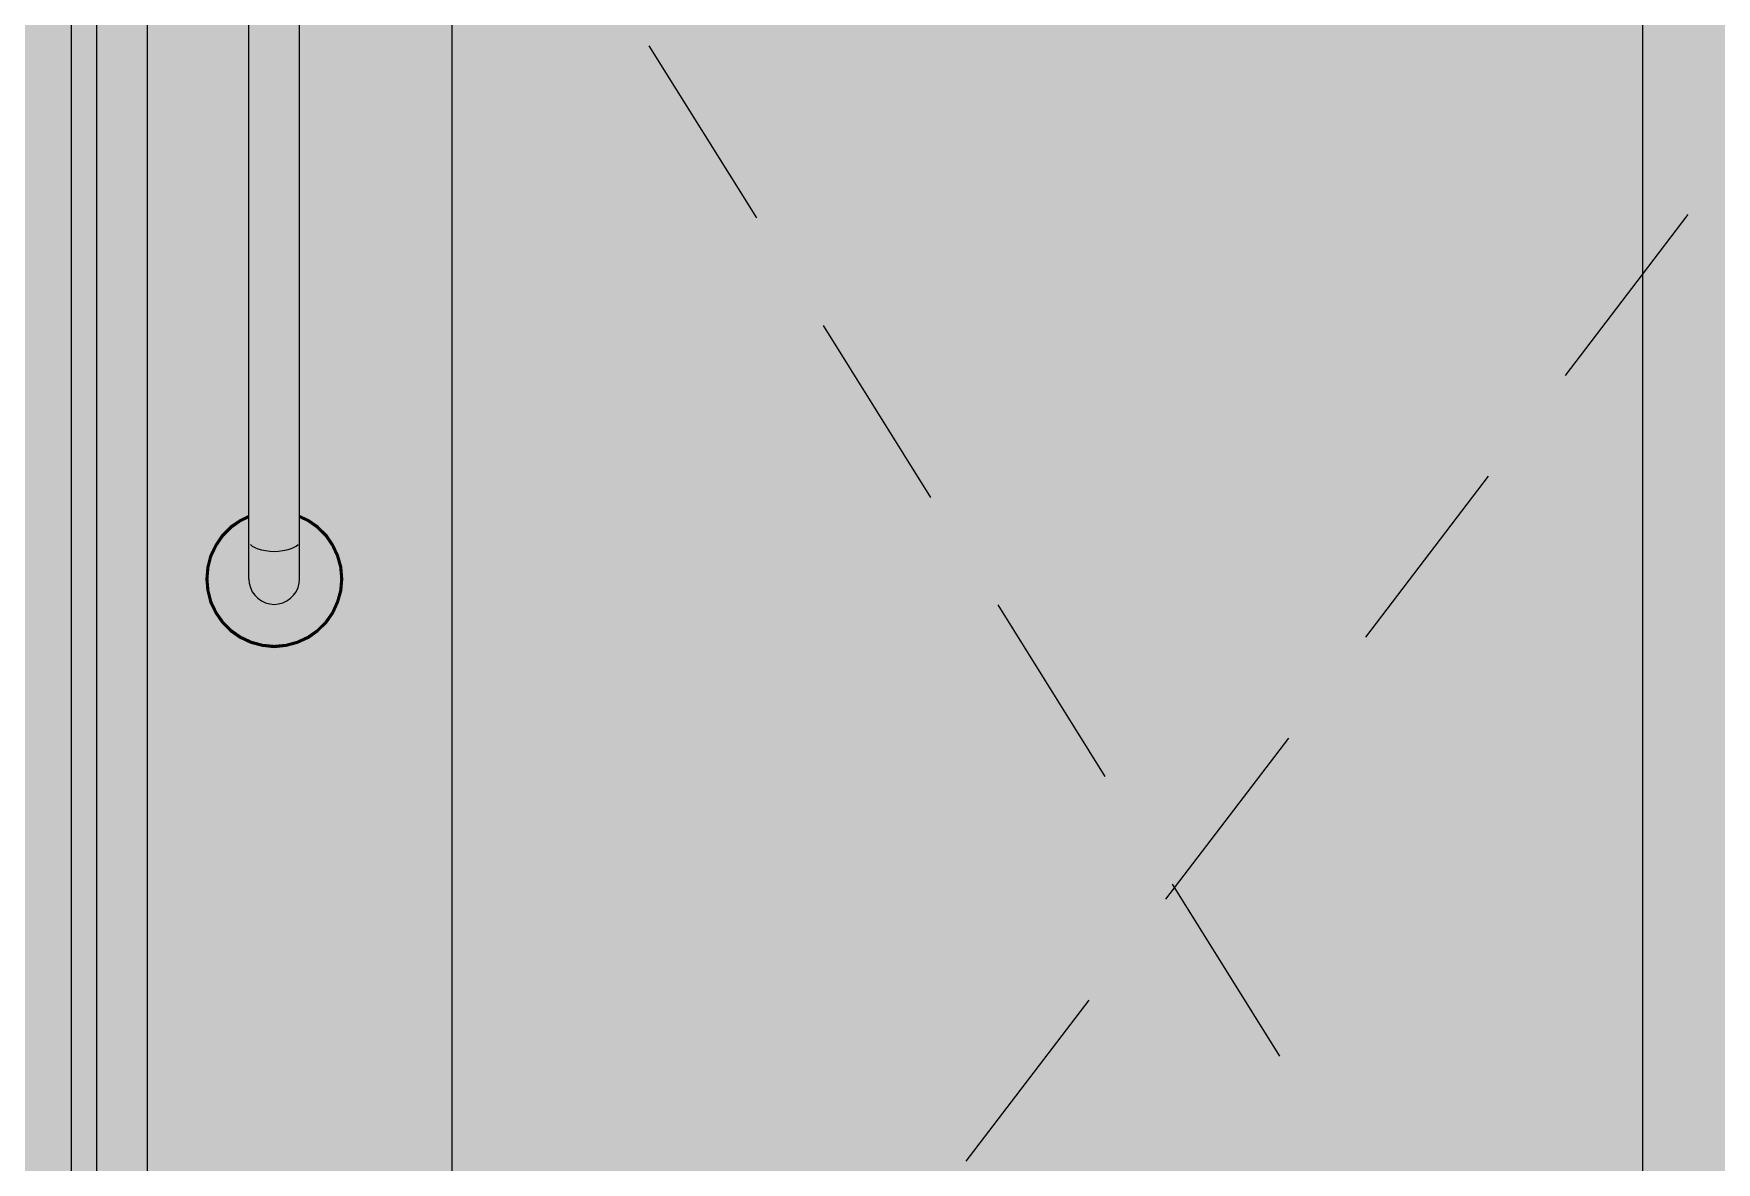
# Model space of a CAD drawing. Header units: millimetres. Extents: x 1499747 to 4230374, y -28481 to 441852.
# Drawn here: x 4135213 to 4135877, y 364448 to 364894 of the extents above; entities that cross this region are included whole.
import ezdxf

# ---------------------------------------------------------------- set-up
doc = ezdxf.new("R2010")
doc.units = ezdxf.units.MM
doc.header["$MEASUREMENT"] = 0
doc.layers.add('Чертеж и Рисунок', color=7, linetype='Continuous')

# ---------------------------------------------------------------- blocks, each defined once
blk = doc.blocks.new('zw$CFC4')
at = {"layer": 'Чертеж и Рисунок', "linetype": 'Continuous', "lineweight": 0, "true_color": 0x2e2e2e}
h = blk.add_hatch(color=250, dxfattribs=at)
h.paths.add_polyline_path([(880, 0), (760, 120), (760, 2638.2), (880, 2758.2)])
h.paths.add_polyline_path([(859.8, 1000), (851.1, 1021.1), (830, 1029.8), (809, 1021.1), (800.3, 1000), (809, 979), (830, 970.3), (851.1, 979)], flags=16)
blk.add_hatch(color=250, dxfattribs=at).paths.add_polyline_path([(140, 120), (20, 0), (20, 2756.43), (140, 2636.43)])
at = {"layer": 'Чертеж и Рисунок', "linetype": 'Continuous', "lineweight": 0, "true_color": 0x84adf9}
blk.add_hatch(color=161, dxfattribs=at).paths.add_polyline_path([(760, 120), (140, 120), (140, 2635), (760, 2635)])
at = {"layer": 'Чертеж и Рисунок', "color": 7, "linetype": 'Continuous', "lineweight": 5}
for points in [[(760, 2635), (760, 120)], [(140, 120), (140, 2597.7)]]:
    blk.add_lwpolyline(points, dxfattribs=at)
at = {"layer": 'Чертеж и Рисунок', "color": 23, "linetype": 'Continuous', "lineweight": 5, "true_color": 0xbf8080}
for points in [[(760, 970.2), (778.1, 993.9)], [(729.6, 930.3), (760, 970.2)], [(650.8, 827), (699.3, 890.6)], [(571.9, 723.6), (620.4, 787.2)], [(493.1, 620.2), (541.6, 683.8)]]:
    blk.add_lwpolyline(points, dxfattribs=at)
blk = doc.blocks.new('zw$3D87')
at = {"color": 1, "lineweight": 40}
blk.add_blockref('zw$CFC4', (55.3, 0), dxfattribs=at)

msp = doc.modelspace()

# ---------------------------------------------------------------- hatches: boundary and pattern name
at = {"layer": 'Чертеж и Рисунок', "linetype": 'Continuous', "lineweight": 0, "true_color": 0x2e2e2e}
for points in [[(4135187.74584, 363828.35626), (4135237.74591, 363828.35626), (4135237.74591, 366628.36054), (4135187.74584, 366628.36054)], [(4135237.74591, 363828.35626), (4135257.74594, 363828.35626), (4135257.74594, 366583.36047), (4135237.74591, 366603.3605)], [(4135298.34601, 364691.95758), (4135299.04601, 364691.35758), (4135299.04601, 364965.458), (4135298.34601, 364964.858)], [(4135299.04601, 364691.35758), (4135300.04601, 364690.75758), (4135300.04601, 364966.058), (4135299.04601, 364965.458)], [(4135300.04601, 364690.75758), (4135301.24601, 364690.25758), (4135301.24601, 364966.558), (4135300.04601, 364966.058)], [(4135301.24601, 364690.25758), (4135302.74601, 364689.85758), (4135302.74601, 364966.958), (4135301.24601, 364966.558)], [(4135302.74601, 364689.85758), (4135304.24602, 364689.45758), (4135304.24602, 364967.258), (4135302.74601, 364966.958)], [(4135304.24602, 364689.45758), (4135305.94602, 364689.35757), (4135305.94602, 364967.458), (4135304.24602, 364967.258)], [(4135305.94602, 364689.35757), (4135307.74602, 364689.25757), (4135307.74602, 364967.558), (4135305.94602, 364967.458)], [(4135307.74602, 364689.25757), (4135309.44602, 364689.35757), (4135309.44602, 364967.458), (4135307.74602, 364967.558)], [(4135309.44602, 364689.35757), (4135311.14603, 364689.45758), (4135311.14603, 364967.258), (4135309.44602, 364967.458)], [(4135311.14603, 364689.45758), (4135312.74603, 364689.85758), (4135312.74603, 364966.958), (4135311.14603, 364967.258)], [(4135312.74603, 364689.85758), (4135314.14603, 364690.25758), (4135314.14603, 364966.558), (4135312.74603, 364966.958)], [(4135314.14603, 364690.25758), (4135315.34603, 364690.75758), (4135315.34603, 364966.058), (4135314.14603, 364966.558)], [(4135315.34603, 364690.75758), (4135316.34603, 364691.35758), (4135316.34603, 364965.458), (4135315.34603, 364966.058)], [(4135316.34603, 364691.35758), (4135317.14604, 364691.95758), (4135317.14604, 364964.858), (4135316.34603, 364965.458)], [(4135297.74601, 364693.35758), (4135297.84601, 364692.65758), (4135297.84601, 364964.15799), (4135297.74601, 364963.35799)], [(4135297.84601, 364692.65758), (4135298.34601, 364691.95758), (4135298.34601, 364964.858), (4135297.84601, 364964.15799)], [(4135317.14604, 364691.95758), (4135317.54604, 364692.65758), (4135317.54604, 364964.15799), (4135317.14604, 364964.858)], [(4135317.54604, 364692.65758), (4135317.74604, 364693.35758), (4135317.74604, 364963.35799), (4135317.54604, 364964.15799)], [(4135282.14598, 364682.95757), (4135281.74598, 364678.35756), (4135282.14598, 364673.85755), (4135283.24598, 364669.55754), (4135285.24599, 364665.35754), (4135287.84599, 364661.65753), (4135291.046, 364658.45753), (4135294.746, 364655.85752), (4135298.84601, 364653.95752), (4135303.24601, 364652.75752), (4135307.74602, 364652.35752), (4135312.24603, 364652.75752), (4135316.64603, 364653.95752), (4135320.74604, 364655.85752), (4135324.44605, 364658.45753), (4135327.64605, 364661.65753), (4135330.24606, 364665.35754), (4135332.14606, 364669.55754), (4135333.34606, 364673.85755), (4135333.74606, 364678.35756), (4135333.34606, 364682.95757), (4135332.14606, 364687.25757), (4135330.24606, 364691.35758), (4135327.64605, 364695.15758), (4135324.44605, 364698.35759), (4135320.74604, 364700.95759), (4135317.74604, 364702.35759), (4135317.74604, 364678.35756), (4135317.54604, 364676.65756), (4135317.14604, 364674.95755), (4135316.34603, 364673.35755), (4135315.34603, 364671.95755), (4135314.14603, 364670.75755), (4135312.74603, 364669.75754), (4135311.14603, 364668.95754), (4135309.44602, 364668.55754), (4135307.74602, 364668.35754), (4135305.94602, 364668.55754), (4135304.24602, 364668.95754), (4135302.74601, 364669.75754), (4135301.24601, 364670.75755), (4135300.04601, 364671.95755), (4135299.04601, 364673.35755), (4135298.34601, 364674.95755), (4135297.84601, 364676.65756), (4135297.74601, 364678.35756), (4135297.74601, 364702.35759), (4135294.746, 364700.95759), (4135291.046, 364698.35759), (4135287.84599, 364695.15758), (4135285.24599, 364691.35758), (4135283.24598, 364687.25757)], [(4135290.44599, 364699.05759), (4135294.246, 364701.75759), (4135290.34599, 364699.05759)], [(4135290.44599, 364698.95759), (4135294.246, 364701.65759), (4135294.246, 364701.75759), (4135290.44599, 364699.05759)], [(4135290.44599, 364698.95759), (4135290.54599, 364698.85759), (4135294.346, 364701.55759), (4135294.246, 364701.65759)], [(4135294.346, 364701.55759), (4135290.54599, 364698.85759), (4135294.346, 364701.45759)], [(4135290.646, 364698.65759), (4135294.446, 364701.35759), (4135294.346, 364701.45759), (4135290.54599, 364698.85759)], [(4135290.746, 364698.55759), (4135294.546, 364701.25759), (4135294.446, 364701.35759), (4135290.646, 364698.65759)], [(4135290.846, 364698.45759), (4135294.646, 364701.05759), (4135294.546, 364701.25759), (4135290.746, 364698.55759)], [(4135291.046, 364698.35759), (4135294.746, 364700.95759), (4135294.646, 364701.05759), (4135290.846, 364698.45759)], [(4135294.246, 364701.75759), (4135297.74601, 364703.3576), (4135297.74601, 364703.4576)], [(4135294.246, 364701.75759), (4135294.246, 364701.65759), (4135297.74601, 364703.2576), (4135297.74601, 364703.3576)], [(4135294.246, 364701.65759), (4135294.346, 364701.55759), (4135297.74601, 364703.1576), (4135297.74601, 364703.2576)], [(4135294.346, 364701.55759), (4135294.346, 364701.45759), (4135297.74601, 364703.0576), (4135297.74601, 364703.1576)], [(4135294.346, 364701.45759), (4135294.446, 364701.35759), (4135297.74601, 364702.8576), (4135297.74601, 364703.0576)], [(4135294.446, 364701.35759), (4135294.546, 364701.25759), (4135297.74601, 364702.6576), (4135297.74601, 364702.8576)], [(4135294.546, 364701.25759), (4135294.646, 364701.05759), (4135297.74601, 364702.45759), (4135297.74601, 364702.6576)], [(4135294.646, 364701.05759), (4135294.746, 364700.95759), (4135297.74601, 364702.35759), (4135297.74601, 364702.45759)], [(4135321.24604, 364701.75759), (4135317.74604, 364703.4576), (4135317.74604, 364703.3576)], [(4135321.14604, 364701.75759), (4135317.74604, 364703.3576), (4135317.74604, 364703.2576), (4135321.14604, 364701.65759)], [(4135321.24604, 364701.75759), (4135317.74604, 364703.3576), (4135321.14604, 364701.75759)], [(4135317.74604, 364703.2576), (4135317.74604, 364703.1576), (4135321.14604, 364701.55759), (4135321.14604, 364701.65759)], [(4135317.74604, 364703.1576), (4135317.74604, 364703.0576), (4135321.04604, 364701.45759), (4135321.14604, 364701.55759)], [(4135321.04604, 364701.45759), (4135317.74604, 364703.0576), (4135317.74604, 364702.8576), (4135320.94604, 364701.35759)], [(4135320.94604, 364701.35759), (4135317.74604, 364702.8576), (4135317.74604, 364702.6576), (4135320.84604, 364701.25759)], [(4135320.84604, 364701.25759), (4135317.74604, 364702.6576), (4135317.74604, 364702.45759), (4135320.84604, 364701.05759)], [(4135320.84604, 364701.05759), (4135317.74604, 364702.45759), (4135317.74604, 364702.35759), (4135320.74604, 364700.95759)], [(4135320.74604, 364700.95759), (4135324.44605, 364698.35759), (4135324.54605, 364698.45759), (4135320.84604, 364701.05759)], [(4135320.84604, 364701.25759), (4135324.64605, 364698.55759), (4135324.74605, 364698.65759), (4135320.94604, 364701.35759)], [(4135320.84604, 364701.05759), (4135324.54605, 364698.45759), (4135324.64605, 364698.55759), (4135320.84604, 364701.25759)], [(4135320.94604, 364701.35759), (4135324.74605, 364698.65759), (4135324.84605, 364698.85759), (4135321.04604, 364701.45759)], [(4135321.04604, 364701.45759), (4135324.84605, 364698.85759), (4135324.94605, 364698.85759), (4135321.14604, 364701.55759)], [(4135321.14604, 364701.65759), (4135324.94605, 364698.95759), (4135325.04605, 364699.05759), (4135321.14604, 364701.75759)], [(4135321.14604, 364701.75759), (4135325.04605, 364699.05759), (4135321.24604, 364701.75759)], [(4135321.14604, 364701.65759), (4135321.14604, 364701.55759), (4135324.94605, 364698.85759), (4135324.94605, 364698.95759)], [(4135284.44599, 364691.85758), (4135287.14599, 364695.65758), (4135287.04599, 364695.75758), (4135284.34599, 364691.85758)], [(4135284.44599, 364691.85758), (4135284.54599, 364691.75758), (4135287.24599, 364695.55758), (4135287.14599, 364695.65758)], [(4135284.54599, 364691.75758), (4135284.64599, 364691.75758), (4135287.34599, 364695.55758), (4135287.24599, 364695.55758)], [(4135284.74599, 364691.65758), (4135287.44599, 364695.45758), (4135287.34599, 364695.55758), (4135284.64599, 364691.75758)], [(4135284.94599, 364691.55758), (4135287.54599, 364695.35758), (4135287.44599, 364695.45758), (4135284.74599, 364691.65758)], [(4135285.04599, 364691.45758), (4135287.64599, 364695.25758), (4135287.54599, 364695.35758), (4135284.94599, 364691.55758)], [(4135285.24599, 364691.35758), (4135287.84599, 364695.15758), (4135287.64599, 364695.25758), (4135285.04599, 364691.45758)], [(4135287.14599, 364695.65758), (4135290.44599, 364698.95759), (4135290.44599, 364699.05759), (4135287.04599, 364695.75758)], [(4135287.04599, 364695.75758), (4135290.44599, 364699.05759), (4135290.34599, 364699.05759)], [(4135287.14599, 364695.65758), (4135287.24599, 364695.55758), (4135290.54599, 364698.85759), (4135290.44599, 364698.95759)], [(4135290.54599, 364698.85759), (4135287.24599, 364695.55758), (4135287.34599, 364695.55758)], [(4135287.44599, 364695.45758), (4135290.646, 364698.65759), (4135290.54599, 364698.85759), (4135287.34599, 364695.55758)], [(4135287.54599, 364695.35758), (4135290.746, 364698.55759), (4135290.646, 364698.65759), (4135287.44599, 364695.45758)], [(4135287.64599, 364695.25758), (4135290.846, 364698.45759), (4135290.746, 364698.55759), (4135287.54599, 364695.35758)], [(4135287.84599, 364695.15758), (4135291.046, 364698.35759), (4135290.846, 364698.45759), (4135287.64599, 364695.25758)], [(4135297.74601, 364678.35756), (4135297.84601, 364676.65756), (4135297.84601, 364692.65758), (4135297.74601, 364693.35758)], [(4135297.84601, 364676.65756), (4135298.34601, 364674.95755), (4135298.34601, 364691.95758), (4135297.84601, 364692.65758)], [(4135317.14604, 364674.95755), (4135317.54604, 364676.65756), (4135317.54604, 364692.65758), (4135317.14604, 364691.95758)], [(4135317.54604, 364676.65756), (4135317.74604, 364678.35756), (4135317.74604, 364693.35758), (4135317.54604, 364692.65758)], [(4135324.44605, 364698.35759), (4135327.64605, 364695.15758), (4135327.74605, 364695.25758), (4135324.54605, 364698.45759)], [(4135324.54605, 364698.45759), (4135327.74605, 364695.25758), (4135327.84605, 364695.35758), (4135324.64605, 364698.55759)], [(4135324.64605, 364698.55759), (4135327.84605, 364695.35758), (4135328.04605, 364695.45758), (4135324.74605, 364698.65759)], [(4135324.74605, 364698.65759), (4135328.04605, 364695.45758), (4135328.14605, 364695.55758), (4135324.84605, 364698.85759)], [(4135324.94605, 364698.85759), (4135324.84605, 364698.85759), (4135328.14605, 364695.55758), (4135328.24605, 364695.55758)], [(4135324.94605, 364698.95759), (4135328.34605, 364695.65758), (4135328.34605, 364695.75758), (4135325.04605, 364699.05759)], [(4135324.94605, 364698.85759), (4135328.24605, 364695.55758), (4135328.34605, 364695.65758), (4135324.94605, 364698.95759)], [(4135325.04605, 364699.05759), (4135328.34605, 364695.75758), (4135328.44605, 364695.75758)], [(4135327.64605, 364695.15758), (4135330.24606, 364691.35758), (4135330.34606, 364691.45758), (4135327.74605, 364695.25758)], [(4135327.74605, 364695.25758), (4135330.34606, 364691.45758), (4135330.54606, 364691.55758), (4135327.84605, 364695.35758)], [(4135327.84605, 364695.35758), (4135330.54606, 364691.55758), (4135330.64606, 364691.65758), (4135328.04605, 364695.45758)], [(4135328.04605, 364695.45758), (4135330.64606, 364691.65758), (4135330.74606, 364691.75758), (4135328.14605, 364695.55758)], [(4135328.14605, 364695.55758), (4135330.74606, 364691.75758), (4135330.94606, 364691.75758), (4135328.24605, 364695.55758)], [(4135328.34605, 364695.65758), (4135328.24605, 364695.55758), (4135330.94606, 364691.75758), (4135330.94606, 364691.85758)], [(4135328.34605, 364695.65758), (4135330.94606, 364691.85758), (4135331.04606, 364691.85758), (4135328.34605, 364695.75758)], [(4135328.34605, 364695.75758), (4135331.04606, 364691.85758), (4135331.14606, 364691.85758), (4135328.44605, 364695.75758)], [(4135281.24598, 364683.05757), (4135282.44598, 364687.55757), (4135282.44598, 364687.65757), (4135281.14598, 364683.05757)], [(4135281.14598, 364683.05757), (4135282.44598, 364687.65757), (4135282.34598, 364687.65757)], [(4135281.24598, 364683.05757), (4135281.34598, 364683.05757), (4135282.54598, 364687.55757), (4135282.44598, 364687.55757)], [(4135281.34598, 364683.05757), (4135281.44598, 364683.05757), (4135282.64598, 364687.55757), (4135282.54598, 364687.55757)], [(4135281.64598, 364682.95757), (4135282.84598, 364687.45757), (4135282.64598, 364687.55757), (4135281.44598, 364683.05757)], [(4135281.74598, 364682.95757), (4135282.94598, 364687.45757), (4135282.84598, 364687.45757), (4135281.64598, 364682.95757)], [(4135281.94598, 364682.95757), (4135283.14598, 364687.35757), (4135282.94598, 364687.45757), (4135281.74598, 364682.95757)], [(4135282.14598, 364682.95757), (4135283.24598, 364687.25757), (4135283.14598, 364687.35757), (4135281.94598, 364682.95757)], [(4135282.44598, 364687.65757), (4135284.34599, 364691.85758), (4135282.34598, 364687.65757)], [(4135284.44599, 364691.85758), (4135282.44598, 364687.55757), (4135282.54598, 364687.55757), (4135284.54599, 364691.75758)], [(4135282.44598, 364687.65757), (4135282.44598, 364687.55757), (4135284.44599, 364691.85758), (4135284.34599, 364691.85758)], [(4135284.54599, 364691.75758), (4135282.54598, 364687.55757), (4135282.64598, 364687.55757), (4135284.64599, 364691.75758)], [(4135284.64599, 364691.75758), (4135282.64598, 364687.55757), (4135282.84598, 364687.45757), (4135284.74599, 364691.65758)], [(4135284.74599, 364691.65758), (4135282.84598, 364687.45757), (4135282.94598, 364687.45757), (4135284.94599, 364691.55758)], [(4135282.94598, 364687.45757), (4135283.14598, 364687.35757), (4135285.04599, 364691.45758), (4135284.94599, 364691.55758)], [(4135285.04599, 364691.45758), (4135283.14598, 364687.35757), (4135283.24598, 364687.25757), (4135285.24599, 364691.35758)], [(4135298.34601, 364674.95755), (4135299.04601, 364673.35755), (4135299.04601, 364691.35758), (4135298.34601, 364691.95758)], [(4135299.04601, 364673.35755), (4135300.04601, 364671.95755), (4135300.04601, 364690.75758), (4135299.04601, 364691.35758)], [(4135300.04601, 364671.95755), (4135301.24601, 364670.75755), (4135301.24601, 364690.25758), (4135300.04601, 364690.75758)], [(4135301.24601, 364670.75755), (4135302.74601, 364669.75754), (4135302.74601, 364689.85758), (4135301.24601, 364690.25758)], [(4135302.74601, 364669.75754), (4135304.24602, 364668.95754), (4135304.24602, 364689.45758), (4135302.74601, 364689.85758)], [(4135304.24602, 364668.95754), (4135305.94602, 364668.55754), (4135305.94602, 364689.35757), (4135304.24602, 364689.45758)], [(4135305.94602, 364668.55754), (4135307.74602, 364668.35754), (4135307.74602, 364689.25757), (4135305.94602, 364689.35757)], [(4135307.74602, 364668.35754), (4135309.44602, 364668.55754), (4135309.44602, 364689.35757), (4135307.74602, 364689.25757)], [(4135309.44602, 364668.55754), (4135311.14603, 364668.95754), (4135311.14603, 364689.45758), (4135309.44602, 364689.35757)], [(4135311.14603, 364668.95754), (4135312.74603, 364669.75754), (4135312.74603, 364689.85758), (4135311.14603, 364689.45758)], [(4135312.74603, 364669.75754), (4135314.14603, 364670.75755), (4135314.14603, 364690.25758), (4135312.74603, 364689.85758)], [(4135314.14603, 364670.75755), (4135315.34603, 364671.95755), (4135315.34603, 364690.75758), (4135314.14603, 364690.25758)], [(4135315.34603, 364671.95755), (4135316.34603, 364673.35755), (4135316.34603, 364691.35758), (4135315.34603, 364690.75758)], [(4135316.34603, 364673.35755), (4135317.14604, 364674.95755), (4135317.14604, 364691.95758), (4135316.34603, 364691.35758)], [(4135330.24606, 364691.35758), (4135332.14606, 364687.25757), (4135332.34606, 364687.35757), (4135330.34606, 364691.45758)], [(4135330.34606, 364691.45758), (4135332.34606, 364687.35757), (4135332.44606, 364687.45757), (4135330.54606, 364691.55758)], [(4135330.54606, 364691.55758), (4135332.44606, 364687.45757), (4135332.64606, 364687.45757), (4135330.64606, 364691.65758)], [(4135330.64606, 364691.65758), (4135332.64606, 364687.45757), (4135332.74606, 364687.55757), (4135330.74606, 364691.75758)], [(4135330.94606, 364691.75758), (4135330.74606, 364691.75758), (4135332.74606, 364687.55757), (4135332.84606, 364687.55757)], [(4135330.94606, 364691.85758), (4135330.94606, 364691.75758), (4135332.84606, 364687.55757), (4135332.94606, 364687.55757)], [(4135330.94606, 364691.85758), (4135332.94606, 364687.55757), (4135333.04606, 364687.65757), (4135331.04606, 364691.85758)], [(4135331.04606, 364691.85758), (4135333.04606, 364687.65757), (4135331.14606, 364691.85758)], [(4135332.14606, 364687.25757), (4135333.34606, 364682.95757), (4135333.44606, 364682.95757), (4135332.34606, 364687.35757)], [(4135332.34606, 364687.35757), (4135333.44606, 364682.95757), (4135333.64606, 364682.95757), (4135332.44606, 364687.45757)], [(4135332.44606, 364687.45757), (4135333.64606, 364682.95757), (4135333.84606, 364682.95757), (4135332.64606, 364687.45757)], [(4135332.64606, 364687.45757), (4135333.84606, 364682.95757), (4135333.94606, 364683.05757), (4135332.74606, 364687.55757)], [(4135332.84606, 364687.55757), (4135332.74606, 364687.55757), (4135333.94606, 364683.05757), (4135334.04606, 364683.05757)], [(4135332.84606, 364687.55757), (4135334.04606, 364683.05757), (4135334.14606, 364683.05757), (4135332.94606, 364687.55757)], [(4135332.94606, 364687.55757), (4135334.14606, 364683.05757), (4135334.24606, 364683.05757), (4135333.04606, 364687.65757)], [(4135333.04606, 364687.65757), (4135334.24606, 364683.05757), (4135334.34606, 364683.05757)], [(4135280.84598, 364678.35756), (4135281.24598, 364683.05757), (4135281.14598, 364683.05757), (4135280.74598, 364678.35756)], [(4135281.24598, 364683.05757), (4135280.84598, 364678.35756), (4135280.94598, 364678.35756), (4135281.34598, 364683.05757)], [(4135280.94598, 364678.35756), (4135281.04598, 364678.35756), (4135281.44598, 364683.05757), (4135281.34598, 364683.05757)], [(4135281.24598, 364678.35756), (4135281.64598, 364682.95757), (4135281.44598, 364683.05757), (4135281.04598, 364678.35756)], [(4135281.34598, 364678.35756), (4135281.74598, 364682.95757), (4135281.64598, 364682.95757), (4135281.24598, 364678.35756)], [(4135281.54598, 364678.35756), (4135281.94598, 364682.95757), (4135281.74598, 364682.95757), (4135281.34598, 364678.35756)], [(4135281.74598, 364678.35756), (4135282.14598, 364682.95757), (4135281.94598, 364682.95757), (4135281.54598, 364678.35756)], [(4135333.34606, 364682.95757), (4135333.74606, 364678.35756), (4135333.84606, 364678.35756), (4135333.44606, 364682.95757)], [(4135333.44606, 364682.95757), (4135333.84606, 364678.35756), (4135334.04606, 364678.35756), (4135333.64606, 364682.95757)], [(4135333.64606, 364682.95757), (4135334.04606, 364678.35756), (4135334.24606, 364678.35756), (4135333.84606, 364682.95757)], [(4135333.84606, 364682.95757), (4135334.24606, 364678.35756), (4135334.34606, 364678.35756), (4135333.94606, 364683.05757)], [(4135334.04606, 364683.05757), (4135333.94606, 364683.05757), (4135334.34606, 364678.35756), (4135334.44606, 364678.35756)], [(4135334.04606, 364683.05757), (4135334.44606, 364678.35756), (4135334.54606, 364678.35756), (4135334.14606, 364683.05757)], [(4135334.14606, 364683.05757), (4135334.54606, 364678.35756), (4135334.64606, 364678.35756), (4135334.24606, 364683.05757)], [(4135334.24606, 364683.05757), (4135334.64606, 364678.35756), (4135334.74606, 364678.35756)], [(4135334.24606, 364683.05757), (4135334.74606, 364678.35756), (4135334.34606, 364683.05757)], [(4135281.24598, 364673.75755), (4135280.84598, 364678.35756), (4135280.74598, 364678.35756), (4135281.14598, 364673.75755)], [(4135280.84598, 364678.35756), (4135281.24598, 364673.75755), (4135281.34598, 364673.75755), (4135280.94598, 364678.35756)], [(4135281.04598, 364678.35756), (4135280.94598, 364678.35756), (4135281.34598, 364673.75755), (4135281.44598, 364673.75755)], [(4135281.64598, 364673.75755), (4135281.24598, 364678.35756), (4135281.04598, 364678.35756), (4135281.44598, 364673.75755)], [(4135282.44598, 364669.25754), (4135281.24598, 364673.75755), (4135281.14598, 364673.75755), (4135282.44598, 364669.15754)], [(4135282.44598, 364669.15754), (4135281.14598, 364673.75755), (4135282.34598, 364669.15754)], [(4135281.74598, 364673.85755), (4135281.34598, 364678.35756), (4135281.24598, 364678.35756), (4135281.64598, 364673.75755)], [(4135281.24598, 364673.75755), (4135282.44598, 364669.25754), (4135282.54598, 364669.25754), (4135281.34598, 364673.75755)], [(4135281.94598, 364673.85755), (4135281.54598, 364678.35756), (4135281.34598, 364678.35756), (4135281.74598, 364673.85755)], [(4135281.44598, 364673.75755), (4135281.34598, 364673.75755), (4135282.54598, 364669.25754), (4135282.64598, 364669.25754)], [(4135282.84598, 364669.35754), (4135281.64598, 364673.75755), (4135281.44598, 364673.75755), (4135282.64598, 364669.25754)], [(4135282.14598, 364673.85755), (4135281.74598, 364678.35756), (4135281.54598, 364678.35756), (4135281.94598, 364673.85755)], [(4135282.94598, 364669.35754), (4135281.74598, 364673.85755), (4135281.64598, 364673.75755), (4135282.84598, 364669.35754)], [(4135283.14598, 364669.45754), (4135281.94598, 364673.85755), (4135281.74598, 364673.85755), (4135282.94598, 364669.35754)], [(4135283.24598, 364669.55754), (4135282.14598, 364673.85755), (4135281.94598, 364673.85755), (4135283.14598, 364669.45754)], [(4135333.34606, 364673.85755), (4135332.14606, 364669.55754), (4135332.34606, 364669.45754), (4135333.44606, 364673.85755)], [(4135333.44606, 364673.85755), (4135332.34606, 364669.45754), (4135332.44606, 364669.35754), (4135333.64606, 364673.85755)], [(4135333.64606, 364673.85755), (4135332.44606, 364669.35754), (4135332.64606, 364669.35754), (4135333.84606, 364673.75755)], [(4135333.84606, 364673.75755), (4135332.64606, 364669.35754), (4135332.74606, 364669.25754), (4135333.94606, 364673.75755)], [(4135332.74606, 364669.25754), (4135332.84606, 364669.25754), (4135334.04606, 364673.75755), (4135333.94606, 364673.75755)], [(4135332.84606, 364669.25754), (4135332.94606, 364669.25754), (4135334.14606, 364673.75755), (4135334.04606, 364673.75755)], [(4135334.14606, 364673.75755), (4135332.94606, 364669.25754), (4135333.04606, 364669.15754), (4135334.24606, 364673.75755)], [(4135334.24606, 364673.75755), (4135333.04606, 364669.15754), (4135334.34606, 364673.75755)], [(4135333.74606, 364678.35756), (4135333.34606, 364673.85755), (4135333.44606, 364673.85755), (4135333.84606, 364678.35756)], [(4135333.84606, 364678.35756), (4135333.44606, 364673.85755), (4135333.64606, 364673.85755), (4135334.04606, 364678.35756)], [(4135334.04606, 364678.35756), (4135333.64606, 364673.85755), (4135333.84606, 364673.75755), (4135334.24606, 364678.35756)], [(4135334.24606, 364678.35756), (4135333.84606, 364673.75755), (4135333.94606, 364673.75755), (4135334.34606, 364678.35756)], [(4135333.94606, 364673.75755), (4135334.04606, 364673.75755), (4135334.44606, 364678.35756), (4135334.34606, 364678.35756)], [(4135334.04606, 364673.75755), (4135334.14606, 364673.75755), (4135334.54606, 364678.35756), (4135334.44606, 364678.35756)], [(4135334.54606, 364678.35756), (4135334.14606, 364673.75755), (4135334.24606, 364673.75755), (4135334.64606, 364678.35756)], [(4135334.64606, 364678.35756), (4135334.24606, 364673.75755), (4135334.74606, 364678.35756)], [(4135334.74606, 364678.35756), (4135334.24606, 364673.75755), (4135334.34606, 364673.75755)], [(4135284.34599, 364664.95754), (4135282.44598, 364669.15754), (4135282.34598, 364669.15754), (4135284.34599, 364664.85754)], [(4135282.44598, 364669.25754), (4135284.44599, 364664.95754), (4135284.54599, 364665.05754), (4135282.54598, 364669.25754)], [(4135282.44598, 364669.15754), (4135284.34599, 364664.95754), (4135284.44599, 364664.95754), (4135282.44598, 364669.25754)], [(4135282.54598, 364669.25754), (4135284.54599, 364665.05754), (4135284.64599, 364665.05754), (4135282.64598, 364669.25754)], [(4135282.84598, 364669.35754), (4135282.64598, 364669.25754), (4135284.64599, 364665.05754), (4135284.74599, 364665.15754)], [(4135282.94598, 364669.35754), (4135282.84598, 364669.35754), (4135284.74599, 364665.15754), (4135284.94599, 364665.25754)], [(4135283.14598, 364669.45754), (4135282.94598, 364669.35754), (4135284.94599, 364665.25754), (4135285.04599, 364665.35754)], [(4135283.24598, 364669.55754), (4135283.14598, 364669.45754), (4135285.04599, 364665.35754), (4135285.24599, 364665.35754)], [(4135332.14606, 364669.55754), (4135330.24606, 364665.35754), (4135330.34606, 364665.35754), (4135332.34606, 364669.45754)], [(4135332.34606, 364669.45754), (4135330.34606, 364665.35754), (4135330.54606, 364665.25754), (4135332.44606, 364669.35754)], [(4135332.44606, 364669.35754), (4135330.54606, 364665.25754), (4135330.64606, 364665.15754), (4135332.64606, 364669.35754)], [(4135332.64606, 364669.35754), (4135330.64606, 364665.15754), (4135330.74606, 364665.05754), (4135332.74606, 364669.25754)], [(4135330.74606, 364665.05754), (4135330.94606, 364665.05754), (4135332.84606, 364669.25754), (4135332.74606, 364669.25754)], [(4135330.94606, 364665.05754), (4135330.94606, 364664.95754), (4135332.94606, 364669.25754), (4135332.84606, 364669.25754)], [(4135332.94606, 364669.25754), (4135330.94606, 364664.95754), (4135331.04606, 364664.95754), (4135333.04606, 364669.15754)], [(4135333.04606, 364669.15754), (4135331.04606, 364664.95754), (4135331.04606, 364664.85754)], [(4135333.04606, 364669.15754), (4135331.04606, 364664.85754), (4135331.14606, 364664.85754)], [(4135287.14599, 364661.15753), (4135284.44599, 364664.95754), (4135284.34599, 364664.95754), (4135287.04599, 364661.05753)], [(4135284.34599, 364664.85754), (4135287.04599, 364661.05753), (4135284.34599, 364664.95754)], [(4135284.54599, 364665.05754), (4135284.44599, 364664.95754), (4135287.14599, 364661.15753), (4135287.24599, 364661.15753)], [(4135284.64599, 364665.05754), (4135284.54599, 364665.05754), (4135287.24599, 364661.15753), (4135287.34599, 364661.25753)], [(4135287.44599, 364661.35753), (4135284.74599, 364665.15754), (4135284.64599, 364665.05754), (4135287.34599, 364661.25753)], [(4135287.54599, 364661.45753), (4135284.94599, 364665.25754), (4135284.74599, 364665.15754), (4135287.44599, 364661.35753)], [(4135287.64599, 364661.55753), (4135285.04599, 364665.35754), (4135284.94599, 364665.25754), (4135287.54599, 364661.45753)], [(4135287.84599, 364661.65753), (4135285.24599, 364665.35754), (4135285.04599, 364665.35754), (4135287.64599, 364661.55753)], [(4135290.44599, 364657.85753), (4135287.14599, 364661.15753), (4135287.04599, 364661.05753), (4135290.44599, 364657.75753)], [(4135290.44599, 364657.75753), (4135287.04599, 364661.05753), (4135290.34599, 364657.75753)], [(4135287.24599, 364661.15753), (4135287.14599, 364661.15753), (4135290.44599, 364657.85753), (4135290.54599, 364657.85753)], [(4135287.24599, 364661.15753), (4135290.54599, 364657.85753), (4135290.54599, 364657.95753), (4135287.34599, 364661.25753)], [(4135290.646, 364658.05753), (4135287.44599, 364661.35753), (4135287.34599, 364661.25753), (4135290.54599, 364657.95753)], [(4135290.746, 364658.25753), (4135287.54599, 364661.45753), (4135287.44599, 364661.35753), (4135290.646, 364658.05753)], [(4135290.846, 364658.35753), (4135287.64599, 364661.55753), (4135287.54599, 364661.45753), (4135290.746, 364658.25753)], [(4135291.046, 364658.45753), (4135287.84599, 364661.65753), (4135287.64599, 364661.55753), (4135290.846, 364658.35753)], [(4135327.64605, 364661.65753), (4135324.44605, 364658.45753), (4135324.54605, 364658.35753), (4135327.74605, 364661.55753)], [(4135327.74605, 364661.55753), (4135324.54605, 364658.35753), (4135324.64605, 364658.25753), (4135327.84605, 364661.45753)], [(4135327.84605, 364661.45753), (4135324.64605, 364658.25753), (4135324.74605, 364658.05753), (4135328.04605, 364661.35753)], [(4135328.04605, 364661.35753), (4135324.74605, 364658.05753), (4135324.84605, 364657.95753), (4135328.14605, 364661.25753)], [(4135324.84605, 364657.95753), (4135324.94605, 364657.85753), (4135328.24605, 364661.15753), (4135328.14605, 364661.25753)], [(4135324.94605, 364657.85753), (4135328.34605, 364661.15753), (4135328.24605, 364661.15753)], [(4135328.34605, 364661.15753), (4135324.94605, 364657.85753), (4135325.04605, 364657.75753), (4135328.34605, 364661.05753)], [(4135328.34605, 364661.05753), (4135325.04605, 364657.75753), (4135328.44605, 364661.05753)], [(4135330.24606, 364665.35754), (4135327.64605, 364661.65753), (4135327.74605, 364661.55753), (4135330.34606, 364665.35754)], [(4135330.34606, 364665.35754), (4135327.74605, 364661.55753), (4135327.84605, 364661.45753), (4135330.54606, 364665.25754)], [(4135330.54606, 364665.25754), (4135327.84605, 364661.45753), (4135328.04605, 364661.35753), (4135330.64606, 364665.15754)], [(4135330.64606, 364665.15754), (4135328.04605, 364661.35753), (4135328.14605, 364661.25753), (4135330.74606, 364665.05754)], [(4135328.14605, 364661.25753), (4135328.24605, 364661.15753), (4135330.94606, 364665.05754), (4135330.74606, 364665.05754)], [(4135328.24605, 364661.15753), (4135328.34605, 364661.15753), (4135330.94606, 364664.95754), (4135330.94606, 364665.05754)], [(4135330.94606, 364664.95754), (4135328.34605, 364661.15753), (4135328.34605, 364661.05753), (4135331.04606, 364664.95754)], [(4135331.04606, 364664.95754), (4135328.34605, 364661.05753), (4135331.04606, 364664.85754)], [(4135331.04606, 364664.85754), (4135328.34605, 364661.05753), (4135328.44605, 364661.05753), (4135331.14606, 364664.85754)], [(4135294.246, 364655.05752), (4135290.44599, 364657.75753), (4135290.34599, 364657.75753)], [(4135290.54599, 364657.85753), (4135290.44599, 364657.85753), (4135294.246, 364655.15752), (4135294.346, 364655.25752)], [(4135294.246, 364655.15752), (4135290.44599, 364657.85753), (4135290.44599, 364657.75753), (4135294.246, 364655.05752)], [(4135294.446, 364655.45752), (4135290.646, 364658.05753), (4135290.54599, 364657.95753), (4135294.346, 364655.35752)], [(4135290.54599, 364657.85753), (4135294.346, 364655.25752), (4135294.346, 364655.35752), (4135290.54599, 364657.95753)], [(4135294.546, 364655.55752), (4135290.746, 364658.25753), (4135290.646, 364658.05753), (4135294.446, 364655.45752)], [(4135294.646, 364655.75752), (4135290.846, 364658.35753), (4135290.746, 364658.25753), (4135294.546, 364655.55752)], [(4135294.746, 364655.85752), (4135291.046, 364658.45753), (4135290.846, 364658.35753), (4135294.646, 364655.75752)], [(4135294.246, 364655.15752), (4135298.54601, 364653.15752), (4135298.54601, 364653.25752), (4135294.346, 364655.25752)], [(4135298.54601, 364653.15752), (4135294.246, 364655.15752), (4135294.246, 364655.05752), (4135298.54601, 364653.05752)], [(4135298.54601, 364653.05752), (4135294.246, 364655.05752), (4135298.44601, 364653.05752)], [(4135298.64601, 364653.45752), (4135294.446, 364655.45752), (4135294.346, 364655.35752), (4135298.64601, 364653.35752)], [(4135294.346, 364655.35752), (4135294.346, 364655.25752), (4135298.54601, 364653.25752), (4135298.64601, 364653.35752)], [(4135298.74601, 364653.65752), (4135294.546, 364655.55752), (4135294.446, 364655.45752), (4135298.64601, 364653.45752)], [(4135298.74601, 364653.75752), (4135294.646, 364655.75752), (4135294.546, 364655.55752), (4135298.74601, 364653.65752)], [(4135298.84601, 364653.95752), (4135294.746, 364655.85752), (4135294.646, 364655.75752), (4135298.74601, 364653.75752)], [(4135303.04601, 364651.85752), (4135298.54601, 364653.05752), (4135298.44601, 364653.05752)], [(4135298.64601, 364653.35752), (4135298.54601, 364653.25752), (4135303.04601, 364652.05752), (4135303.04601, 364652.15752)], [(4135298.54601, 364653.15752), (4135303.04601, 364651.95752), (4135303.04601, 364652.05752), (4135298.54601, 364653.25752)], [(4135303.04601, 364651.95752), (4135298.54601, 364653.15752), (4135298.54601, 364653.05752), (4135303.04601, 364651.85752)], [(4135303.14601, 364652.45752), (4135298.74601, 364653.65752), (4135298.64601, 364653.45752), (4135303.14601, 364652.25752)], [(4135303.14601, 364652.25752), (4135298.64601, 364653.45752), (4135298.64601, 364653.35752), (4135303.04601, 364652.15752)], [(4135303.24601, 364652.75752), (4135298.84601, 364653.95752), (4135298.74601, 364653.75752), (4135303.14601, 364652.65752)], [(4135303.14601, 364652.65752), (4135298.74601, 364653.75752), (4135298.74601, 364653.65752), (4135303.14601, 364652.45752)], [(4135307.74602, 364652.35752), (4135303.24601, 364652.75752), (4135303.14601, 364652.65752), (4135307.74602, 364652.25752)], [(4135312.24603, 364652.75752), (4135307.74602, 364652.35752), (4135307.74602, 364652.25752), (4135312.24603, 364652.65752)], [(4135316.64603, 364653.95752), (4135312.24603, 364652.75752), (4135312.24603, 364652.65752), (4135316.64603, 364653.75752)], [(4135316.64603, 364653.75752), (4135312.24603, 364652.65752), (4135312.24603, 364652.45752), (4135316.74603, 364653.65752)], [(4135316.74603, 364653.65752), (4135312.24603, 364652.45752), (4135312.34603, 364652.25752), (4135316.74603, 364653.45752)], [(4135316.74603, 364653.45752), (4135312.34603, 364652.25752), (4135312.34603, 364652.15752), (4135316.84604, 364653.35752)], [(4135312.34603, 364652.15752), (4135312.34603, 364652.05752), (4135316.84604, 364653.25752), (4135316.84604, 364653.35752)], [(4135312.34603, 364652.05752), (4135312.34603, 364651.95752), (4135316.94604, 364653.15752), (4135316.84604, 364653.25752)], [(4135316.94604, 364653.15752), (4135312.34603, 364651.95752), (4135312.34603, 364651.85752), (4135316.94604, 364653.05752)], [(4135316.94604, 364653.05752), (4135312.34603, 364651.85752), (4135312.44603, 364651.85752)], [(4135320.74604, 364655.85752), (4135316.64603, 364653.95752), (4135316.64603, 364653.75752), (4135320.84604, 364655.75752)], [(4135320.84604, 364655.75752), (4135316.64603, 364653.75752), (4135316.74603, 364653.65752), (4135320.84604, 364655.55752)], [(4135320.84604, 364655.55752), (4135316.74603, 364653.65752), (4135316.74603, 364653.45752), (4135320.94604, 364655.45752)], [(4135320.94604, 364655.45752), (4135316.74603, 364653.45752), (4135316.84604, 364653.35752), (4135321.04604, 364655.35752)], [(4135316.84604, 364653.35752), (4135316.84604, 364653.25752), (4135321.14604, 364655.25752), (4135321.04604, 364655.35752)], [(4135316.84604, 364653.25752), (4135316.94604, 364653.15752), (4135321.14604, 364655.15752), (4135321.14604, 364655.25752)], [(4135321.14604, 364655.15752), (4135316.94604, 364653.15752), (4135316.94604, 364653.05752), (4135321.14604, 364655.05752)], [(4135321.14604, 364655.05752), (4135316.94604, 364653.05752), (4135321.24604, 364655.05752)], [(4135324.44605, 364658.45753), (4135320.74604, 364655.85752), (4135320.84604, 364655.75752), (4135324.54605, 364658.35753)], [(4135324.54605, 364658.35753), (4135320.84604, 364655.75752), (4135320.84604, 364655.55752), (4135324.64605, 364658.25753)], [(4135324.64605, 364658.25753), (4135320.84604, 364655.55752), (4135320.94604, 364655.45752), (4135324.74605, 364658.05753)], [(4135324.74605, 364658.05753), (4135320.94604, 364655.45752), (4135321.04604, 364655.35752), (4135324.84605, 364657.95753)], [(4135321.04604, 364655.35752), (4135321.14604, 364655.25752), (4135324.94605, 364657.85753), (4135324.84605, 364657.95753)], [(4135321.14604, 364655.25752), (4135321.14604, 364655.15752), (4135324.94605, 364657.85753)], [(4135324.94605, 364657.85753), (4135321.14604, 364655.15752), (4135321.14604, 364655.05752), (4135325.04605, 364657.75753)], [(4135325.04605, 364657.75753), (4135321.14604, 364655.05752), (4135321.24604, 364655.05752)], [(4135307.74602, 364651.85752), (4135303.14601, 364652.25752), (4135303.04601, 364652.15752), (4135307.74602, 364651.75752)], [(4135303.04601, 364652.15752), (4135303.04601, 364652.05752), (4135307.74602, 364651.65752), (4135307.74602, 364651.75752)], [(4135303.04601, 364651.95752), (4135307.74602, 364651.55752), (4135307.74602, 364651.65752), (4135303.04601, 364652.05752)], [(4135307.74602, 364651.55752), (4135303.04601, 364651.95752), (4135303.04601, 364651.85752), (4135307.74602, 364651.45752)], [(4135307.74602, 364651.45752), (4135303.04601, 364651.85752), (4135307.74602, 364651.35752)], [(4135307.74602, 364652.25752), (4135303.14601, 364652.65752), (4135303.14601, 364652.45752), (4135307.74602, 364652.05752)], [(4135307.74602, 364652.05752), (4135303.14601, 364652.45752), (4135303.14601, 364652.25752), (4135307.74602, 364651.85752)], [(4135312.24603, 364652.65752), (4135307.74602, 364652.25752), (4135307.74602, 364652.05752), (4135312.24603, 364652.45752)], [(4135312.24603, 364652.45752), (4135307.74602, 364652.05752), (4135307.74602, 364651.85752), (4135312.34603, 364652.25752)], [(4135312.34603, 364652.25752), (4135307.74602, 364651.85752), (4135307.74602, 364651.75752), (4135312.34603, 364652.15752)], [(4135307.74602, 364651.65752), (4135312.34603, 364652.05752), (4135312.34603, 364652.15752), (4135307.74602, 364651.75752)], [(4135307.74602, 364651.55752), (4135312.34603, 364651.95752), (4135312.34603, 364652.05752), (4135307.74602, 364651.65752)], [(4135312.34603, 364651.95752), (4135307.74602, 364651.55752), (4135307.74602, 364651.45752), (4135312.34603, 364651.85752)], [(4135312.34603, 364651.85752), (4135307.74602, 364651.45752), (4135312.44603, 364651.85752)], [(4135312.44603, 364651.85752), (4135307.74602, 364651.45752), (4135307.74602, 364651.35752)]]:
    msp.add_hatch(color=250, dxfattribs=at).paths.add_polyline_path(points)
h = msp.add_hatch(color=250, dxfattribs=at)
h.paths.add_polyline_path([(4135257.74594, 363828.35626), (4135377.74611, 363948.35643), (4135377.74611, 366463.3603), (4135257.74594, 366583.36047)])
h.paths.add_polyline_path([(4135281.146, 364973.75802), (4135280.74598, 364978.35803), (4135281.146, 364983.05804), (4135282.34597, 364987.65805), (4135284.34598, 364991.85804), (4135287.04599, 364995.75805), (4135290.34602, 364999.05804), (4135294.24599, 365001.75804), (4135298.44602, 365003.75805), (4135303.04603, 365004.95807), (4135307.74604, 365005.35804), (4135312.44601, 365004.95807), (4135316.94605, 365003.75805), (4135321.24605, 365001.75804), (4135325.04606, 364999.05804), (4135328.44605, 364995.75805), (4135331.14605, 364991.85804), (4135333.04606, 364987.65805), (4135334.34608, 364983.05804), (4135334.74606, 364978.35803), (4135334.34608, 364973.75802), (4135333.04606, 364969.15801), (4135331.14605, 364964.85798), (4135328.44605, 364961.05801), (4135325.04606, 364957.75798), (4135321.24605, 364955.05798), (4135317.74605, 364953.35798), (4135317.74605, 364703.45759), (4135321.24605, 364701.7576), (4135325.04606, 364699.0576), (4135328.44605, 364695.75757), (4135331.14605, 364691.85759), (4135333.04606, 364687.65756), (4135334.34608, 364683.05755), (4135334.74606, 364678.35754), (4135334.34608, 364673.75753), (4135333.04606, 364669.15753), (4135331.14605, 364664.85753), (4135328.44605, 364661.05752), (4135325.04606, 364657.75753), (4135321.24605, 364655.05753), (4135316.94605, 364653.05752), (4135312.44601, 364651.85751), (4135307.74604, 364651.35752), (4135303.04603, 364651.85751), (4135298.44602, 364653.05752), (4135294.24599, 364655.05753), (4135290.34602, 364657.75753), (4135287.04599, 364661.05752), (4135284.34598, 364664.85753), (4135282.34597, 364669.15753), (4135281.146, 364673.75753), (4135280.74598, 364678.35754), (4135281.146, 364683.05755), (4135282.34597, 364687.65756), (4135284.34598, 364691.85759), (4135287.04599, 364695.75757), (4135290.34602, 364699.0576), (4135294.24599, 364701.7576), (4135297.74599, 364703.45759), (4135297.74599, 364953.35798), (4135294.24599, 364955.05798), (4135290.34602, 364957.75798), (4135287.04599, 364961.05801), (4135284.34598, 364964.85798), (4135282.34597, 364969.15801)], flags=0)
at = {"layer": 'Чертеж и Рисунок', "linetype": 'Continuous', "lineweight": 0, "true_color": 0x84adf9}
msp.add_hatch(color=161, dxfattribs=at).paths.add_polyline_path([(4135377.74613, 366463.36029), (4135377.74613, 363948.35644), (4135997.74708, 363948.35644), (4135997.74708, 366463.36029)])

# ---------------------------------------------------------------- linework, layer by layer
at = {"layer": 'Чертеж и Рисунок', "color": 7, "linetype": 'Continuous', "lineweight": 5}
for points in [[(4135237.74591, 363828.35626), (4135237.74591, 366603.3605)], [(4135257.74594, 363828.35626), (4135257.74594, 366583.36047)], [(4135377.74613, 366463.36029), (4135377.74613, 363948.35644)], [(4135297.74601, 364693.35758), (4135297.74601, 364963.35799)], [(4135317.74604, 364693.35758), (4135317.74604, 364963.35799)], [(4135294.246, 364701.75759), (4135290.34599, 364699.05759)], [(4135297.74601, 364703.4576), (4135294.246, 364701.75759)], [(4135321.24604, 364701.75759), (4135317.74604, 364703.4576)], [(4135325.04605, 364699.05759), (4135321.24604, 364701.75759)], [(4135287.04599, 364695.75758), (4135284.34599, 364691.85758)], [(4135290.34599, 364699.05759), (4135287.04599, 364695.75758)], [(4135297.74601, 364678.35756), (4135297.74601, 364693.35758)], [(4135317.74604, 364678.35756), (4135317.74604, 364693.35758)], [(4135328.44605, 364695.75758), (4135325.04605, 364699.05759)], [(4135331.14606, 364691.85758), (4135328.44605, 364695.75758)], [(4135282.34598, 364687.65757), (4135281.14598, 364683.05757)], [(4135284.34599, 364691.85758), (4135282.34598, 364687.65757)], [(4135298.34601, 364691.95758), (4135299.04601, 364691.35758)], [(4135299.04601, 364691.35758), (4135300.04601, 364690.75758)], [(4135300.04601, 364690.75758), (4135301.24601, 364690.25758)], [(4135301.24601, 364690.25758), (4135302.74601, 364689.85758)], [(4135302.74601, 364689.85758), (4135304.24602, 364689.55758)], [(4135304.24602, 364689.55758), (4135305.94602, 364689.35757)], [(4135305.94602, 364689.35757), (4135307.74602, 364689.25757)], [(4135307.74602, 364689.25757), (4135309.44602, 364689.35757)], [(4135309.44602, 364689.35757), (4135311.14603, 364689.55758)], [(4135311.14603, 364689.55758), (4135312.74603, 364689.85758)], [(4135312.74603, 364689.85758), (4135314.14603, 364690.25758)], [(4135314.14603, 364690.25758), (4135315.34603, 364690.75758)], [(4135315.34603, 364690.75758), (4135316.34603, 364691.35758)], [(4135316.34603, 364691.35758), (4135317.14604, 364691.95758)], [(4135333.04606, 364687.65757), (4135331.14606, 364691.85758)], [(4135334.34606, 364683.05757), (4135333.04606, 364687.65757)], [(4135281.14598, 364683.05757), (4135280.74598, 364678.35756)], [(4135334.74606, 364678.35756), (4135334.34606, 364683.05757)], [(4135280.74598, 364678.35756), (4135281.14598, 364673.75755)], [(4135281.14598, 364673.75755), (4135282.34598, 364669.15754)], [(4135297.74601, 364678.35756), (4135297.84601, 364676.65756)], [(4135297.84601, 364676.65756), (4135298.34601, 364674.95755)], [(4135298.34601, 364674.95755), (4135299.04601, 364673.35755)], [(4135299.04601, 364673.35755), (4135300.04601, 364671.95755)], [(4135315.34603, 364671.95755), (4135316.34603, 364673.35755)], [(4135316.34603, 364673.35755), (4135317.14604, 364674.95755)], [(4135317.14604, 364674.95755), (4135317.54604, 364676.65756)], [(4135317.54604, 364676.65756), (4135317.74604, 364678.35756)], [(4135333.04606, 364669.15754), (4135334.34606, 364673.75755)], [(4135334.34606, 364673.75755), (4135334.74606, 364678.35756)], [(4135282.34598, 364669.15754), (4135284.34599, 364664.85754)], [(4135300.04601, 364671.95755), (4135301.24601, 364670.75755)], [(4135301.24601, 364670.75755), (4135302.74601, 364669.75754)], [(4135302.74601, 364669.75754), (4135304.24602, 364668.95754)], [(4135304.24602, 364668.95754), (4135305.94602, 364668.55754)], [(4135305.94602, 364668.55754), (4135307.74602, 364668.35754)], [(4135307.74602, 364668.35754), (4135309.44602, 364668.55754)], [(4135309.44602, 364668.55754), (4135311.14603, 364668.95754)], [(4135311.14603, 364668.95754), (4135312.74603, 364669.75754)], [(4135312.74603, 364669.75754), (4135314.14603, 364670.75755)], [(4135314.14603, 364670.75755), (4135315.34603, 364671.95755)], [(4135331.14606, 364664.85754), (4135333.04606, 364669.15754)], [(4135284.34599, 364664.85754), (4135287.04599, 364661.05753)], [(4135287.04599, 364661.05753), (4135290.34599, 364657.75753)], [(4135325.04605, 364657.75753), (4135328.44605, 364661.05753)], [(4135328.44605, 364661.05753), (4135331.14606, 364664.85754)], [(4135290.34599, 364657.75753), (4135294.246, 364655.05752)], [(4135294.246, 364655.05752), (4135298.44601, 364653.05752)], [(4135298.44601, 364653.05752), (4135303.04601, 364651.85752)], [(4135312.44603, 364651.85752), (4135316.94604, 364653.05752)], [(4135316.94604, 364653.05752), (4135321.24604, 364655.05752)], [(4135321.24604, 364655.05752), (4135325.04605, 364657.75753)], [(4135303.04601, 364651.85752), (4135307.74602, 364651.35752)], [(4135307.74602, 364651.35752), (4135312.44603, 364651.85752)]]:
    msp.add_lwpolyline(points, dxfattribs=at)
at = {"layer": 'Чертеж и Рисунок', "color": 23, "linetype": 'Continuous', "lineweight": 5, "true_color": 0xbf8080}
for points in [[(4135498.14631, 364820.85778), (4135455.74625, 364888.75788)], [(4135566.94642, 364710.55761), (4135524.54635, 364778.45771)], [(4135635.74652, 364600.35744), (4135593.44646, 364668.15754)], [(4135704.64663, 364490.05727), (4135662.24656, 364557.85737)]]:
    msp.add_lwpolyline(points, dxfattribs=at)

# ---------------------------------------------------------------- block references
at = {"color": 1, "lineweight": 40}
msp.add_blockref('zw$3D87', (4135032.44285, 363828.35626), dxfattribs=at)

doc.saveas('drawing.dxf')
